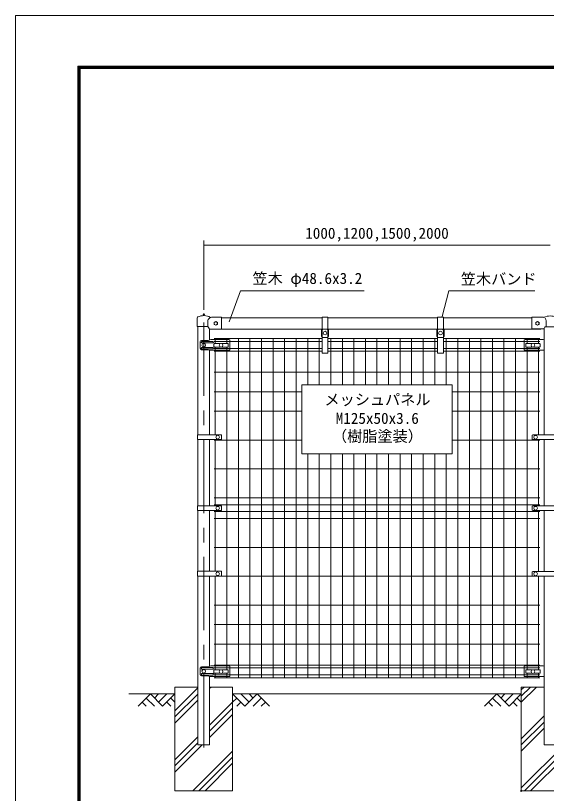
# Model space of a CAD drawing. Units: millimetres at full size; details may follow other scales. Extents: x -4200 to 4200, y -2970 to 2970.
# Drawn here: x -4200 to -1901, y -401 to 2970 of the extents above; entities that cross this region are included whole.
import ezdxf
from ezdxf.enums import TextEntityAlignment as Align

# ---------------------------------------------------------------- set-up
doc = ezdxf.new("R2010")
doc.units = ezdxf.units.MM
doc.header["$LTSCALE"] = 10
doc.header["$PDMODE"] = 32
doc.header["$PDSIZE"] = 5
doc.linetypes.add('USER1', pattern=[50.8, 31.75, -6.35, 6.35, -6.35])
for name, color, linetype, lineweight in [('0-1_D-DCR-HCH', 7, 'Continuous', 13), ('0-2_D-STR4', 7, 'Continuous', 18), ('0-3_D-STR-DIM', 7, 'Continuous', 13), ('0-5_Defpoints', 253, 'Continuous', 18), ('0-6_D-STR1', 1, 'Continuous', 18), ('0-7_D-BMK', 2, 'USER1', 13), ('0-8_D-STR2', 7, 'Continuous', 13), ('0-9_D-STR3', 3, 'Continuous', 13), ('0-A_D-BGD', 7, 'Continuous', 18), ('0-B_D-STR-TXT', 7, 'Continuous', 13), ('0-C_D-TTL', 7, 'Continuous', 18)]:
    doc.layers.add(name, color=color, linetype=linetype, lineweight=lineweight)
doc.styles.add('ＭＳ ゴシック', font='')
doc.styles.get('ＭＳ ゴシック').set_extended_font_data('MS Gothic')

msp = doc.modelspace()

# ---------------------------------------------------------------- linework, layer by layer
at = {"layer": '0-1_D-DCR-HCH'}
for p, q in [((-3509.97, -43.41), (-3410.37, 56.19)), ((-3359.57, 53.96), (-3353.53, 60)), ((-2009.97, -5.63), (-1944.34, 60)), ((-2009.97, 20.88), (-1970.86, 60)), ((-2009.97, 47.4), (-1997.38, 60)), ((-3616.4, 30), (-3669.61, -23.21)), ((-3634.14, 12.26), (-3598.5, -23.21)), ((-3616.4, 30), (-3563.19, -23.21)), ((-3598.66, 12.26), (-3580.92, 30)), ((-3580.92, -5.47), (-3545.45, 30)), ((-3563.19, -23.21), (-3509.97, 30)), ((-3527.71, 12.26), (-3509.97, -5.39)), ((-3509.97, -69.93), (-3410.37, 29.67)), ((-3509.97, -96.44), (-3410.37, 3.16)), ((-3206.76, -23.21), (-3259.97, 30)), ((-3242.24, 12.26), (-3259.97, -5.39)), ((-3189.03, -5.47), (-3224.5, 30)), ((-3153.55, 30), (-3206.76, -23.21)), ((-3171.2, 12.17), (-3189.03, 30)), ((-3135.81, 12.26), (-3171.45, -23.21)), ((-3153.55, 30), (-3100.34, -23.21)), ((-2116.4, 30), (-2169.61, -23.21)), ((-2134.14, 12.26), (-2098.5, -23.21)), ((-2116.4, 30), (-2063.19, -23.21)), ((-2098.66, 12.26), (-2080.92, 30)), ((-2080.92, -5.47), (-2045.45, 30)), ((-2063.19, -23.21), (-2009.97, 30)), ((-2027.71, 12.26), (-2009.97, -5.39)), ((-3651.87, -5.47), (-3634.05, -23.21)), ((-3545.45, -5.47), (-3527.63, -23.21)), ((-3359.57, -105.14), (-3259.97, -5.54)), ((-3359.57, -131.66), (-3259.97, -32.06)), ((-3224.5, -5.47), (-3242.32, -23.21)), ((-3118.08, -5.47), (-3135.89, -23.21)), ((-2151.87, -5.47), (-2134.05, -23.21)), ((-2045.45, -5.47), (-2027.63, -23.21)), ((-3359.57, -158.18), (-3259.97, -58.58)), ((-2009.97, -164.73), (-1910.37, -65.13)), ((-2009.97, -191.25), (-1910.37, -91.65)), ((-2009.97, -217.76), (-1910.37, -118.16)), ((-2009.97, -376.86), (-1759.97, -126.86)), ((-3509.97, -255.54), (-3410.37, -155.94)), ((-1996.6, -390), (-1759.97, -153.38)), ((-3509.97, -282.06), (-3410.37, -182.46)), ((-3509.97, -308.58), (-3391.4, -190)), ((-1970.08, -390), (-1759.97, -179.9)), ((-3432.3, -390), (-3259.97, -217.67)), ((-3405.78, -390), (-3259.97, -244.19)), ((-3379.27, -390), (-3259.97, -270.71))]:
    msp.add_line(p, q, dxfattribs=at)
at = {"layer": '0-2_D-STR4'}
for p, q in [((-3509.97, 60), (-3509.97, -390)), ((-3410.37, 60), (-3509.97, 60)), ((-3259.97, 60), (-3359.57, 60)), ((-3259.97, 60), (-3259.97, -390)), ((-2009.97, 60), (-2009.97, -390)), ((-1910.37, 60), (-2009.97, 60)), ((-3259.97, -390), (-3509.97, -390)), ((-1759.97, -390), (-2009.97, -390))]:
    msp.add_line(p, q, dxfattribs=at)
at = {"layer": '0-3_D-STR-DIM'}
for p, q in [((-3384.97, 1695), (-3384.97, 1995)), ((-3384.97, 1975), (-1884.97, 1975))]:
    msp.add_line(p, q, dxfattribs=at)
at = {"layer": '0-5_Defpoints'}
msp.add_lwpolyline([(-2959.97, 1070), (-2309.97, 1070), (-2309.97, 1370), (-2959.97, 1370)], close=True, dxfattribs=at)
for p in [(-3384.97, 1675), (-2009.97, -390)]:
    msp.add_point(p, dxfattribs=at)
at = {"layer": '0-6_D-STR1'}
for p, q in [((-2872.47, 1660), (-3307.97, 1660)), ((-2372.47, 1660), (-2847.47, 1660)), ((-1964.97, 1660), (-2347.47, 1660)), ((-3410.37, 1623), (-3410.37, 1153.25)), ((-3359.57, 1564.09), (-3359.57, 1611)), ((-2872.47, 1611.4), (-3307.97, 1611.4)), ((-2372.47, 1611.4), (-2847.47, 1611.4)), ((-1924.97, 1611.4), (-2347.47, 1611.4)), ((-1924.97, 1611.4), (-1924.97, 1612.4)), ((-1910.37, 1614.6), (-1910.37, 1152.25)), ((-3359.57, 1153.25), (-3359.57, 1520.18)), ((-3410.37, 1132.25), (-3410.37, 845.5)), ((-3359.57, 845.5), (-3359.57, 1132.25)), ((-1910.37, 1132.25), (-1910.37, 845)), ((-3410.37, 824.5), (-3410.37, 561.48)), ((-3359.57, 561.48), (-3359.57, 824.5)), ((-1910.37, 825), (-1910.37, 560.48)), ((-3410.37, 540.48), (-3410.37, -190)), ((-3359.57, 150.09), (-3359.57, 540.48)), ((-1910.37, 540.48), (-1910.37, -190))]:
    msp.add_line(p, q, dxfattribs=at)
for points in [[(-3410.37, -190), (-3359.57, -190), (-3359.57, 106.18)], [(-1910.37, -190), (-1859.57, -190), (-1859.57, 106.18)]]:
    msp.add_lwpolyline(points, dxfattribs=at)
at = {"layer": '0-7_D-BMK'}
msp.add_line((-3384.97, -202), (-3384.97, 1675), dxfattribs=at)
at = {"layer": '0-8_D-STR2'}
for p, q in [((-2872.47, 1570), (-3339.97, 1570)), ((-2872.47, 1556.9), (-3339.97, 1556.9)), ((-3334.97, 1548.48), (-3334.97, 1570)), ((-3284.97, 1548.48), (-3284.97, 1570)), ((-3234.97, 100), (-3234.97, 1570)), ((-3184.97, 100), (-3184.97, 1570)), ((-3134.97, 100), (-3134.97, 1570)), ((-3084.97, 100), (-3084.97, 1570)), ((-3034.97, 100), (-3034.97, 1570)), ((-2984.97, 100), (-2984.97, 1570)), ((-2934.97, 1370), (-2934.97, 1570)), ((-2884.97, 1370), (-2884.97, 1570)), ((-2372.47, 1570), (-2847.47, 1570)), ((-2372.47, 1556.9), (-2847.47, 1556.9)), ((-2834.97, 1370), (-2834.97, 1570)), ((-2784.97, 1370), (-2784.97, 1570)), ((-2734.97, 1370), (-2734.97, 1570)), ((-2684.97, 1370), (-2684.97, 1570)), ((-2634.97, 1370), (-2634.97, 1570)), ((-2584.97, 1370), (-2584.97, 1570)), ((-2534.97, 1370), (-2534.97, 1570)), ((-2484.97, 1370), (-2484.97, 1570)), ((-2434.97, 1370), (-2434.97, 1570)), ((-2384.97, 1370), (-2384.97, 1570)), ((-1929.97, 1570), (-2347.47, 1570)), ((-1929.97, 1556.9), (-2347.47, 1556.9)), ((-2334.97, 1370), (-2334.97, 1570)), ((-2284.97, 100), (-2284.97, 1570)), ((-2234.97, 100), (-2234.97, 1570)), ((-2184.97, 100), (-2184.97, 1570)), ((-2134.97, 100), (-2134.97, 1570)), ((-2084.97, 100), (-2084.97, 1570)), ((-2034.97, 100), (-2034.97, 1570)), ((-1984.97, 1548.48), (-1984.97, 1570)), ((-1934.97, 1548.48), (-1934.97, 1570)), ((-2872.47, 1527.1), (-3339.97, 1527.1)), ((-3334.97, 1153.25), (-3334.97, 1533.48)), ((-3284.97, 134.48), (-3284.97, 1533.48)), ((-2372.47, 1527.1), (-2847.47, 1527.1)), ((-1929.97, 1527.1), (-2347.47, 1527.1)), ((-1984.97, 134.48), (-1984.97, 1533.48)), ((-1934.97, 1152.25), (-1934.97, 1533.48)), ((-2872.47, 1515.24), (-3339.97, 1515.24)), ((-2372.47, 1515.24), (-2847.47, 1515.24)), ((-1929.97, 1515.24), (-2347.47, 1515.24)), ((-1929.97, 1424), (-3339.97, 1424)), ((-2959.97, 1339.5), (-3339.97, 1339.5)), ((-1929.97, 1339.5), (-2309.97, 1339.5)), ((-2959.97, 1255), (-3339.97, 1255)), ((-1929.97, 1255), (-2309.97, 1255)), ((-2959.97, 1130), (-3339.97, 1130)), ((-3334.97, 845.5), (-3334.97, 1132.25)), ((-1929.97, 1130), (-2309.97, 1130)), ((-1934.97, 845), (-1934.97, 1132.25)), ((-2934.97, 100), (-2934.97, 1070)), ((-2884.97, 100), (-2884.97, 1070)), ((-2834.97, 100), (-2834.97, 1070)), ((-2784.97, 100), (-2784.97, 1070)), ((-2734.97, 100), (-2734.97, 1070)), ((-2684.97, 100), (-2684.97, 1070)), ((-2634.97, 100), (-2634.97, 1070)), ((-2584.97, 100), (-2584.97, 1070)), ((-2534.97, 100), (-2534.97, 1070)), ((-2484.97, 100), (-2484.97, 1070)), ((-2434.97, 100), (-2434.97, 1070)), ((-2384.97, 100), (-2384.97, 1070)), ((-2334.97, 100), (-2334.97, 1070)), ((-1929.97, 1005), (-3339.97, 1005)), ((-1929.97, 880), (-3339.97, 880)), ((-1929.97, 850), (-3339.97, 850)), ((-1929.97, 820), (-3339.97, 820)), ((-3334.97, 561.48), (-3334.97, 824.5)), ((-1934.97, 560.48), (-1934.97, 825)), ((-1929.97, 790), (-3339.97, 790)), ((-1929.97, 665), (-3339.97, 665)), ((-1929.97, 540), (-3339.97, 540)), ((-3334.97, 134.48), (-3334.97, 540.48)), ((-1934.97, 134.48), (-1934.97, 540.48)), ((-1929.97, 415), (-3339.97, 415)), ((-1929.97, 330.5), (-3339.97, 330.5)), ((-1929.97, 246), (-3339.97, 246)), ((-1929.97, 154.76), (-3339.97, 154.76)), ((-1929.97, 142.9), (-3339.97, 142.9)), ((-1929.97, 113.1), (-3339.97, 113.1)), ((-3334.97, 100), (-3334.97, 119.48)), ((-3284.97, 100), (-3284.97, 119.48)), ((-1984.97, 100), (-1984.97, 119.48)), ((-1934.97, 100), (-1934.97, 119.48)), ((-1929.97, 100), (-3339.97, 100))]:
    msp.add_line(p, q, dxfattribs=at)
at = {"layer": '0-9_D-STR3'}
for p, q in [((-3413.27, 1623), (-3413.27, 1659.87)), ((-2847.47, 1662.3), (-2872.47, 1662.3)), ((-2872.47, 1662.3), (-2872.47, 1609.3)), ((-2847.47, 1662.3), (-2847.47, 1609.3)), ((-2347.47, 1662.3), (-2372.47, 1662.3)), ((-2372.47, 1662.3), (-2372.47, 1609.3)), ((-2347.47, 1662.3), (-2347.47, 1609.3)), ((-1964.97, 1663), (-1916.97, 1663)), ((-1964.97, 1612.4), (-1964.97, 1663)), ((-3367.97, 1623), (-3367.97, 1648.46)), ((-1905.12, 1621.4), (-1864.83, 1621.4)), ((-1901.97, 1621.4), (-1901.97, 1647.4)), ((-3307.97, 1611), (-3307.97, 1614.07)), ((-2875.27, 1609.3), (-2872.47, 1609.3)), ((-2872.97, 1609.3), (-2872.97, 1579.3)), ((-2872.97, 1609.3), (-2872.97, 1579.3)), ((-2872.47, 1606.88), (-2872.47, 1607.04)), ((-2872.47, 1507.15), (-2872.47, 1606.88)), ((-2869.47, 1610.15), (-2850.87, 1610.15)), ((-2844.67, 1609.3), (-2847.47, 1609.3)), ((-2847.47, 1606.88), (-2847.47, 1607.04)), ((-2847.47, 1507.15), (-2847.47, 1606.88)), ((-2846.97, 1609.3), (-2846.97, 1579.3)), ((-2846.97, 1609.3), (-2846.97, 1579.3)), ((-2844.67, 1609.3), (-2844.67, 1579.3)), ((-2375.27, 1609.3), (-2372.47, 1609.3)), ((-2372.97, 1609.3), (-2372.97, 1579.3)), ((-2372.97, 1609.3), (-2372.97, 1579.3)), ((-2372.47, 1606.88), (-2372.47, 1607.04)), ((-2372.47, 1507.15), (-2372.47, 1606.88)), ((-2369.47, 1610.15), (-2350.87, 1610.15)), ((-2344.67, 1609.3), (-2347.47, 1609.3)), ((-2347.47, 1606.88), (-2347.47, 1607.04)), ((-2347.47, 1507.15), (-2347.47, 1606.88)), ((-2346.97, 1609.3), (-2346.97, 1579.3)), ((-2346.97, 1609.3), (-2346.97, 1579.3)), ((-2344.67, 1609.3), (-2344.67, 1579.3)), ((-1964.97, 1612.4), (-1911.47, 1612.4)), ((-3400.46, 1557), (-3400.46, 1527)), ((-3365.62, 1562), (-3395.46, 1562)), ((-3345.97, 1558), (-3393.39, 1558)), ((-3345.97, 1552), (-3393.39, 1552)), ((-3354.06, 1566), (-3365.62, 1562)), ((-3276.97, 1566), (-3354.06, 1566)), ((-3276.97, 1566), (-3271.97, 1565)), ((-3271.97, 1565), (-3271.97, 1521.18)), ((-2872.47, 1575.15), (-2847.47, 1575.15)), ((-2847.47, 1579.3), (-2844.67, 1579.3)), ((-2372.47, 1575.15), (-2347.47, 1575.15)), ((-2347.47, 1579.3), (-2344.67, 1579.3)), ((-1992.97, 1566), (-1997.97, 1565)), ((-1997.97, 1565), (-1997.97, 1521.18)), ((-1992.97, 1566), (-1915.89, 1566)), ((-1915.89, 1566), (-1910.37, 1564.09)), ((-3365.62, 1522), (-3395.46, 1522)), ((-3345.97, 1532), (-3393.39, 1532)), ((-3345.97, 1526), (-3393.39, 1526)), ((-3360.37, 1520.18), (-3365.62, 1522)), ((-3360.37, 1520.18), (-3272.97, 1520.18)), ((-3340.97, 1546.48), (-3340.97, 1535.48)), ((-3338.97, 1548.48), (-3312.76, 1548.48)), ((-3338.97, 1533.48), (-3312.76, 1533.48)), ((-3307.19, 1548.48), (-3280.97, 1548.48)), ((-3307.19, 1533.48), (-3280.97, 1533.48)), ((-3278.97, 1546.48), (-3278.97, 1535.48)), ((-1910.37, 1520.18), (-1996.97, 1520.18)), ((-1990.97, 1546.48), (-1990.97, 1535.48)), ((-1988.97, 1548.48), (-1962.76, 1548.48)), ((-1988.97, 1533.48), (-1962.76, 1533.48)), ((-1957.19, 1548.48), (-1930.97, 1548.48)), ((-1957.19, 1533.48), (-1930.97, 1533.48)), ((-1928.97, 1546.48), (-1928.97, 1535.48)), ((-2847.47, 1507.15), (-2872.47, 1507.15)), ((-2347.47, 1507.15), (-2372.47, 1507.15)), ((-3412.67, 1153.25), (-3309.99, 1153.25)), ((-3412.67, 1153.25), (-3412.67, 1132.25)), ((-3307.99, 1151.25), (-3307.99, 1134.25)), ((-1963.47, 1149.25), (-1963.47, 1135.25)), ((-1960.47, 1152.25), (-1809.47, 1152.25)), ((-3412.67, 1132.25), (-3309.99, 1132.25)), ((-1960.47, 1132.25), (-1809.47, 1132.25)), ((-3412.67, 845.5), (-3309.99, 845.5)), ((-3412.67, 845.5), (-3412.67, 824.5)), ((-3307.99, 843.5), (-3307.99, 826.5)), ((-1960.47, 845), (-1809.47, 845)), ((-3412.67, 824.5), (-3309.99, 824.5)), ((-1963.47, 842), (-1963.47, 828)), ((-1960.47, 825), (-1809.47, 825)), ((-3412.67, 561.48), (-3309.99, 561.48)), ((-3412.67, 561.48), (-3412.67, 540.48)), ((-3412.67, 540.48), (-3309.99, 540.48)), ((-3307.99, 559.48), (-3307.99, 542.48)), ((-1963.47, 557.48), (-1963.47, 543.48)), ((-1960.47, 560.48), (-1809.47, 560.48)), ((-1960.47, 540.48), (-1809.47, 540.48)), ((-3400.46, 143), (-3400.46, 113)), ((-3365.62, 148), (-3395.46, 148)), ((-3345.97, 144), (-3393.39, 144)), ((-3345.97, 138), (-3393.39, 138)), ((-3354.06, 152), (-3365.62, 148)), ((-3276.97, 152), (-3354.06, 152)), ((-3276.97, 152), (-3271.97, 151)), ((-3271.97, 151), (-3271.97, 107.18)), ((-1992.97, 152), (-1997.97, 151)), ((-1997.97, 151), (-1997.97, 107.18)), ((-1992.97, 152), (-1915.89, 152)), ((-1915.89, 152), (-1910.37, 150.09)), ((-3365.62, 108), (-3395.46, 108)), ((-3345.97, 118), (-3393.39, 118)), ((-3345.97, 112), (-3393.39, 112)), ((-3360.37, 106.18), (-3365.62, 108)), ((-3360.37, 106.18), (-3272.97, 106.18)), ((-3340.97, 132.48), (-3340.97, 121.48)), ((-3338.97, 134.48), (-3312.76, 134.48)), ((-3338.97, 119.48), (-3312.76, 119.48)), ((-3307.19, 134.48), (-3280.97, 134.48)), ((-3307.19, 119.48), (-3280.97, 119.48)), ((-3278.97, 132.48), (-3278.97, 121.48)), ((-1910.37, 106.18), (-1996.97, 106.18)), ((-1990.97, 132.48), (-1990.97, 121.48)), ((-1988.97, 134.48), (-1962.76, 134.48)), ((-1988.97, 119.48), (-1962.76, 119.48)), ((-1957.19, 134.48), (-1930.97, 134.48)), ((-1957.19, 119.48), (-1930.97, 119.48)), ((-1928.97, 132.48), (-1928.97, 121.48))]:
    msp.add_line(p, q, dxfattribs=at)
for points in [[(-3307.97, 1614.07), (-3307.97, 1660.7), (-3307.97, 1663), (-3349.57, 1663)], [(-3367.97, 1623), (-3410.97, 1623), (-3413.27, 1623)], [(-3307.97, 1611), (-3359.97, 1611), (-3361.34, 1613.05), (-3367.97, 1623)], [(-1907.8, 1619.74), (-1910.45, 1614.45), (-1911.47, 1612.4)], [(-2875.27, 1609.3), (-2875.27, 1579.3), (-2872.47, 1579.3)], [(-2375.27, 1609.3), (-2375.27, 1579.3), (-2372.47, 1579.3)]]:
    msp.add_lwpolyline(points, dxfattribs=at)
for points in [[(-3332.97, 1627.6), (-3339.99, 1631.65), (-3339.99, 1639.75), (-3332.97, 1643.8), (-3325.96, 1639.75), (-3325.96, 1631.65)], [(-1939.97, 1627.6), (-1946.99, 1631.65), (-1946.99, 1639.75), (-1939.97, 1643.8), (-1932.96, 1639.75), (-1932.96, 1631.65)]]:
    msp.add_lwpolyline(points, close=True, dxfattribs=at)
for centre, radius in [((-3332.97, 1635.7), 7.03), ((-1939.97, 1635.7), 7.03), ((-2859.97, 1593.64), 8), ((-2359.97, 1593.64), 8), ((-3384.97, 1542), 8), ((-3309.97, 1540.98), 8), ((-1959.97, 1540.98), 8), ((-3324.97, 1142.75), 8), ((-1947.97, 1142.25), 8), ((-3324.97, 835), 8), ((-1947.97, 835), 8), ((-3324.97, 550.98), 8), ((-1947.97, 550.48), 8), ((-3384.97, 128), 8), ((-3309.97, 126.98), 8), ((-1959.97, 126.98), 8)]:
    msp.add_circle(centre, radius, dxfattribs=at)
for centre, radius, start, end in [((-3408.97, 1659.87), 4.3, 115.04187, 180), ((-3384.97, 1608.5), 61, 61.55687, 115.04185), ((-3345.44, 1638.17), 25, 121.26219, 153.03691), ((-3354.02, 1665.65), 4, 241.55687, 303.72274), ((-3349.57, 1659), 4, 89.99997, 123.7227), ((-1916.97, 1659), 4, 57.91771, 90), ((-1912.73, 1665.78), 4, 237.91771, 295.27333), ((-1884.97, 1607), 61, 64.72667, 115.27332), ((-1917.27, 1647.4), 15.3, 0, 45.25752), ((-3365.67, 1648.46), 2.3, 153.03691, 180), ((-1905.12, 1618.4), 3, 90, 153.43495), ((-2869.28, 1606.96), 3.2, 93.56714, 178.63954), ((-2850.67, 1606.96), 3.2, 1.36046, 93.56714), ((-2369.28, 1606.96), 3.2, 93.56714, 178.63954), ((-2350.67, 1606.96), 3.2, 1.36046, 93.56714), ((-3395.46, 1557), 5, 90, 180), ((-3393.39, 1555), 3, 90, 270), ((-3345.97, 1555), 3, 270, 90), ((-3395.46, 1527), 5, 180, 270), ((-3393.39, 1529), 3, 90, 270), ((-3345.97, 1529), 3, 270, 90), ((-3338.97, 1546.48), 2, 90, 180), ((-3338.97, 1535.48), 2, 180, 270), ((-3280.97, 1546.48), 2, 0, 90), ((-3280.97, 1535.48), 2, 270, 0), ((-3272.97, 1521.18), 1, 270, 0), ((-1996.97, 1521.18), 1, 180, 270), ((-1988.97, 1546.48), 2, 90, 180), ((-1988.97, 1535.48), 2, 180, 270), ((-1930.97, 1546.48), 2, 0, 90), ((-1930.97, 1535.48), 2, 270, 0), ((-3309.99, 1151.25), 2, 0, 90), ((-1960.47, 1149.25), 3, 90, 180), ((-3309.99, 1134.25), 2, 270, 0), ((-1960.47, 1135.25), 3, 180, 270), ((-3309.99, 843.5), 2, 0, 90), ((-1960.47, 842), 3, 90, 180), ((-3309.99, 826.5), 2, 270, 0), ((-1960.47, 828), 3, 180, 270), ((-3309.99, 559.48), 2, 0, 90), ((-3309.99, 542.48), 2, 270, 0), ((-1960.47, 557.48), 3, 90, 180), ((-1960.47, 543.48), 3, 180, 270), ((-3395.46, 143), 5, 90, 180), ((-3393.39, 141), 3, 90, 270), ((-3345.97, 141), 3, 270, 90), ((-3395.46, 113), 5, 180, 270), ((-3393.39, 115), 3, 90, 270), ((-3345.97, 115), 3, 270, 90), ((-3338.97, 132.48), 2, 90, 180), ((-3338.97, 121.48), 2, 180, 270), ((-3280.97, 132.48), 2, 0, 90), ((-3280.97, 121.48), 2, 270, 0), ((-3272.97, 107.18), 1, 270, 0), ((-1996.97, 107.18), 1, 180, 270), ((-1988.97, 132.48), 2, 90, 180), ((-1988.97, 121.48), 2, 180, 270), ((-1930.97, 132.48), 2, 0, 90), ((-1930.97, 121.48), 2, 270, 0)]:
    msp.add_arc(centre, radius, start, end, dxfattribs=at)
at = {"layer": '0-A_D-BGD'}
for p, q in [((-3709.97, 30), (-3509.97, 30)), ((-3259.97, 30), (-2009.97, 30))]:
    msp.add_line(p, q, dxfattribs=at)
at = {"layer": '0-B_D-STR-TXT'}
for points in [[(-2690.32, 1776.68), (-3226.27, 1776.68), (-3275.63, 1642.05)], [(-1951, 1776.68), (-2324.01, 1776.68), (-2352.83, 1665.14)]]:
    msp.add_lwpolyline(points, dxfattribs=at)
at = {"layer": '0-C_D-TTL', "color": 2}
msp.add_lwpolyline([(-4200, 2970), (4200, 2970), (4200, -2970), (-4200, -2970)], close=True, dxfattribs=at)
at = {"layer": '0-C_D-TTL'}
for points in [[(-3930, 2750), (3930, 2750), (3930, -2750), (-3930, -2750)], [(-3927.5, 2747.5), (3927.5, 2747.5), (3927.5, -2747.5), (-3927.5, -2747.5)], [(-3925, 2745), (3925, 2745), (3925, -2745), (-3925, -2745)], [(-3922.5, 2742.5), (3922.5, 2742.5), (3922.5, -2742.5), (-3922.5, -2742.5)], [(-3920, 2740), (3920, 2740), (3920, -2740), (-3920, -2740)]]:
    msp.add_lwpolyline(points, close=True, dxfattribs=at)

# ---------------------------------------------------------------- texts
at = {"layer": '0-3_D-STR-DIM', "style": 'ＭＳ ゴシック'}
msp.add_text('1000,1200,1500,2000', height=48.09, dxfattribs=at).set_placement((-2945.74, 1988.1), align=Align.BOTTOM_LEFT)
at = {"layer": '0-B_D-STR-TXT', "style": 'ＭＳ ゴシック'}
for s, p in [('笠木 φ48.6x3.2', (-3174.08, 1792.44)), ('笠木バンド', (-2271.81, 1790.03)), ('メッシュパネル', (-2862.39, 1267.4)), ('M125x50x3.6', (-2813.65, 1186)), ('（樹脂塗装）', (-2829.9, 1108.67))]:
    msp.add_text(s, height=48.09, dxfattribs=at).set_placement(p, align=Align.BOTTOM_LEFT)

doc.saveas('drawing.dxf')
